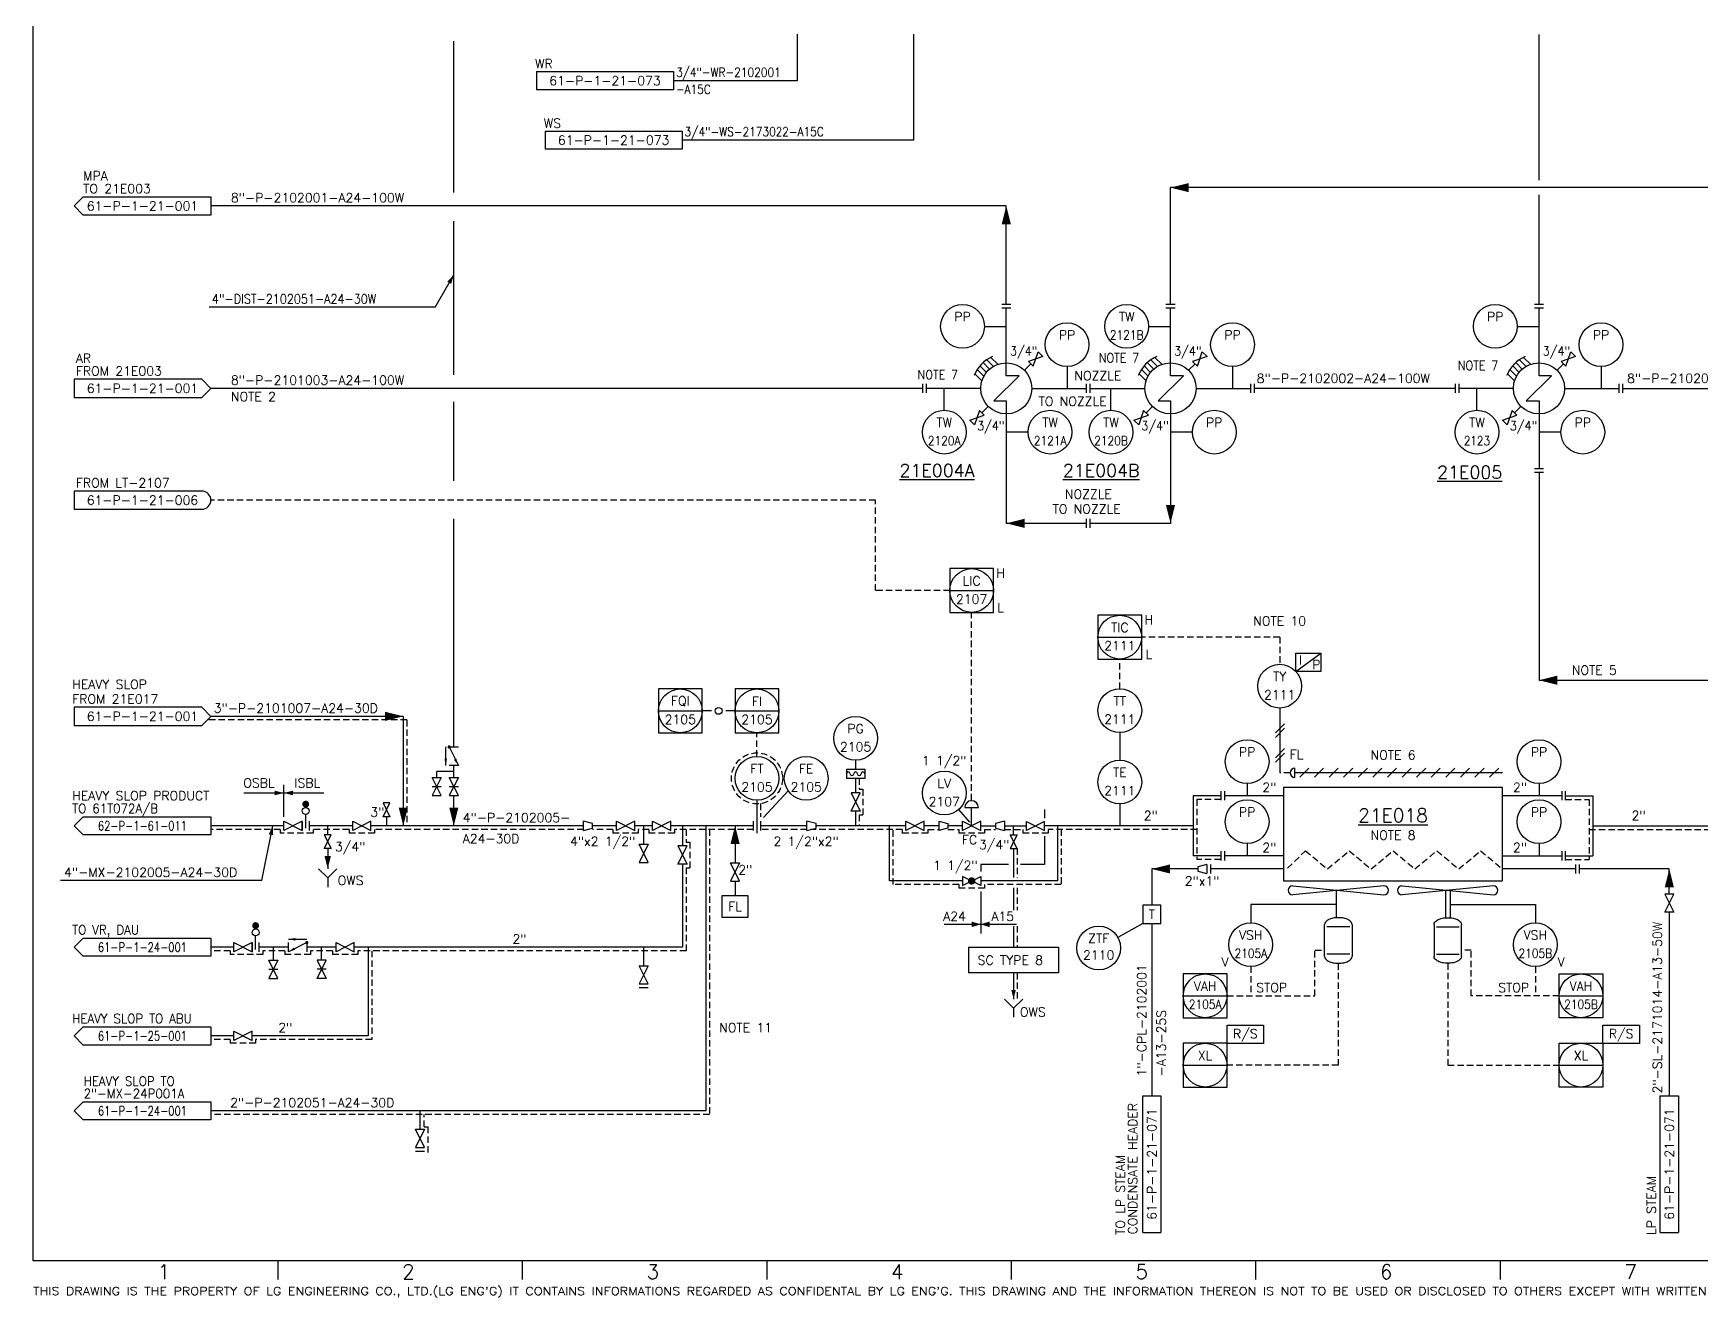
# Model space of a CAD drawing. Header units: millimetres. Extents: x 970 to 1780, y -2028 to -1450.
# Drawn here: x 969.8 to 1426.8, y -2027.8 to -1681.2 of the extents above; entities that cross this region are included whole.
import ezdxf
from ezdxf.enums import TextEntityAlignment as Align

# ---------------------------------------------------------------- set-up
doc = ezdxf.new("R2010")
doc.units = ezdxf.units.MM
doc.header["$LTSCALE"] = 7
doc.linetypes.add('HIDDEN', pattern=[0.375, 0.25, -0.125])
for name, color, linetype in [('2', 2, 'Continuous'), ('3', 3, 'Continuous'), ('DIM', 7, 'Continuous'), ('DWGLMT', 6, 'Continuous'), ('FTGS', 7, 'Continuous'), ('INST', 4, 'Continuous'), ('SPEC', 1, 'Continuous'), ('SYM', 7, 'Continuous'), ('TEXT', 7, 'Continuous')]:
    doc.layers.add(name, color=color, linetype=linetype)
doc.styles.add('ROMANS', font='romans')
doc.styles.add('S3', font='SIMPLEX')
doc.styles.add('SIMPLEX', font='SIMPLEX.shx', dxfattribs={"width": 0.9})
doc.styles.get("Standard").update_dxf_attribs({"font": 'simplex.shx'})

# ---------------------------------------------------------------- blocks, each defined once
blk = doc.blocks.new('W1')
at = {"layer": '2'}
blk.add_lwpolyline([(0, 0, 0, 2.5, 0), (5, 0, 2.5, 2.5, 0)], format="xyseb", dxfattribs=at)
blk = doc.blocks.new('LV28')
blk.add_line((0.625, 5), (4.375, 5))
blk.add_arc((2.5, 5), 1.875, 0, 180)
at = {"layer": 'SYM'}
for p, q in [((2.5, 0), (2.5, 5)), ((0, 1.25), (5, -1.25)), ((5, 1.25), (0, -1.25)), ((0, -1.25), (0, 1.25)), ((5, -1.25), (5, 1.25))]:
    blk.add_line(p, q, dxfattribs=at)
blk = doc.blocks.new('UV00')
for p, q in [((0, -0.05), (0, 0.05)), ((0, 0.05), (0.2, -0.05)), ((0.2, 0.05), (0, -0.05)), ((0.2, -0.05), (0.2, 0.05))]:
    blk.add_line(p, q)
blk = doc.blocks.new('UV03')
at = {"color": 4}
for p, q in [((0, -0.05), (0.2, 0.05)), ((0.2, -0.05), (0, 0.05)), ((0, 0.05), (0, -0.05)), ((0.2, 0.05), (0.2, -0.05))]:
    blk.add_line(p, q, dxfattribs=at)
at = {"color": 4, "const_width": 0.04}
blk.add_lwpolyline([(0.1, -0.02, 1), (0.1, 0.02, 1)], format="xyb", close=True, dxfattribs=at)
blk = doc.blocks.new('UM00')
for p, q in [((0.1, 0.025), (0, 0.05)), ((0, -0.05), (0, 0.05)), ((0.1, -0.025), (0.1, 0.025)), ((0, -0.05), (0.1, -0.025))]:
    blk.add_line(p, q)
blk = doc.blocks.new('DDOT')
blk.add_circle((0, 0), 0.0375)
blk = doc.blocks.new('LB8')
for p, q in [((0, 1.25), (0, -1.25)), ((1, 1.25), (1, -1.25))]:
    blk.add_line(p, q)
blk = doc.blocks.new('RB17')
for p, q in [((-0.1, 0), (0, -0.1)), ((0, -0.1), (0.1, 0)), ((0, -0.1), (0, -0.2))]:
    blk.add_line(p, q)
blk = doc.blocks.new('LB5')
for p, q in [((0, 1.25), (0, -1.25)), ((1, -0.625), (1, 3.125)), ((2, -1.25), (2, 1.25))]:
    blk.add_line(p, q)
at = {"const_width": 0.9375}
blk.add_lwpolyline([(0.53125, 5.9375, 1), (1.46875, 5.9375, 1)], format="xyb", close=True, dxfattribs=at)
blk.add_circle((1, 4.0625), 0.9375)
blk = doc.blocks.new('LV1')
for p, q in [((5, 1.25), (0, -1.25)), ((0, 1.25), (5, -1.25)), ((0, -1.25), (0, 1.25)), ((5, -1.25), (5, 1.25))]:
    blk.add_line(p, q)
blk = doc.blocks.new('LB1')
for p, q in [((0, -1.25), (0, 1.25)), ((2.5, 0.625), (0, 1.25)), ((2.5, -0.625), (2.5, 0.625)), ((0, -1.25), (2.5, -0.625))]:
    blk.add_line(p, q)
blk = doc.blocks.new('RB14')
at = {"layer": 'INST'}
for p, q in [((-0.047, -0.02), (0.053, 0.08)), ((-0.047, -0.069), (0.053, 0.031))]:
    blk.add_line(p, q, dxfattribs=at)
blk = doc.blocks.new('RB9')
at = {"layer": 'SYM'}
blk.add_line((0, 0.05), (0, -0.05), dxfattribs=at)
blk.add_arc((0, 0), 0.05, 270, 90, dxfattribs=at)
blk = doc.blocks.new('LC17')
at = {"layer": 'FTGS'}
for p, q in [((-2.5, 2.5), (2.5, 2.5)), ((-2.5, 2.5), (-2.5, 0)), ((2.5, 0), (-2.5, 0)), ((2.5, 2.5), (2.5, 0))]:
    blk.add_line(p, q, dxfattribs=at)
at = {"layer": 'FTGS', "linetype": 'Continuous'}
for centre, start, end in [((-2, 1.25), 0, 180), ((-1, 1.25), 180, 0), ((0, 1.25), 0, 180), ((1, 1.25), 180, 0), ((2, 1.25), 0, 180)]:
    blk.add_arc(centre, 0.5, start, end, dxfattribs=at)

msp = doc.modelspace()

# ---------------------------------------------------------------- linework, layer by layer
at = {"color": 6}
for p, q in [((969.82, -2017.66), (969.82, -1459.66)), ((1774.82, -2017.66), (969.82, -2017.66))]:
    msp.add_line(p, q, dxfattribs=at)
for p, q in [((1179.16, -1681.4), (1179.16, -1694.2)), ((1211.08, -1681.4), (1211.08, -1710.49)), ((1085.05, -1724.81), (1085.05, -1683.34)), ((1107.75, -1691.7), (1145.25, -1691.7)), ((1107.75, -1691.7), (1107.75, -1696.7)), ((1145.25, -1691.7), (1145.25, -1696.7)), ((1179.16, -1694.2), (1145.25, -1694.2)), ((1145.25, -1696.7), (1107.75, -1696.7)), ((1110.11, -1707.99), (1147.61, -1707.99)), ((1110.11, -1707.99), (1110.11, -1712.99)), ((1147.61, -1707.99), (1147.61, -1712.99)), ((1147.61, -1712.99), (1110.11, -1712.99)), ((1211.08, -1710.49), (1147.61, -1710.49)), ((980.98, -1728.53), (983.48, -1726.03)), ((983.48, -1726.03), (1018.48, -1726.03)), ((1018.48, -1726.03), (1018.48, -1731.03)), ((983.48, -1731.03), (980.98, -1728.53)), ((1018.48, -1731.03), (983.48, -1731.03)), ((1085.05, -1774.78), (1085.05, -1732.69)), ((1079.94, -1756.26), (1085.05, -1747.43)), ((1079.94, -1756.26), (1018.03, -1756.26)), ((1236.48, -1771.53), (1236.48, -1756.53)), ((1281.48, -1771.53), (1281.48, -1756.53)), ((1382.48, -1771.53), (1382.48, -1756.53)), ((1243.2, -1771.82), (1241.43, -1773.58)), ((1288.2, -1771.82), (1286.43, -1773.58)), ((1389.2, -1771.82), (1387.43, -1773.58)), ((1015.98, -1776.03), (980.98, -1776.03)), ((980.98, -1776.03), (980.98, -1781.03)), ((1018.48, -1778.53), (1015.98, -1776.03)), ((980.98, -1781.03), (1015.98, -1781.03)), ((1015.98, -1781.03), (1018.48, -1778.53)), ((1229.48, -1778.53), (1214.48, -1778.53)), ((1243.48, -1778.53), (1258.48, -1778.53)), ((1259.48, -1778.53), (1274.48, -1778.53)), ((1288.48, -1778.53), (1303.48, -1778.53)), ((1375.48, -1778.53), (1360.48, -1778.53)), ((1389.48, -1778.53), (1404.48, -1778.53)), ((1085.05, -1803.92), (1085.05, -1782.21)), ((1229.77, -1785.25), (1231.54, -1783.48)), ((1236.48, -1785.53), (1236.48, -1815.53)), ((1274.77, -1785.25), (1276.54, -1783.48)), ((1281.48, -1785.53), (1281.48, -1815.53)), ((1375.77, -1785.25), (1377.54, -1783.48)), ((1382.48, -1785.53), (1382.48, -1800.53)), ((1015.98, -1806.68), (980.98, -1806.68)), ((980.98, -1806.68), (980.98, -1811.68)), ((980.98, -1811.68), (1015.98, -1811.68)), ((1085.05, -1876.83), (1085.05, -1814.28)), ((1258.48, -1815.53), (1236.48, -1815.53)), ((1281.48, -1815.53), (1259.48, -1815.53)), ((1220.98, -1833.94), (1232.98, -1833.94)), ((1261.59, -1846.72), (1273.59, -1846.72)), ((1315.84, -1856.12), (1315.84, -1851.12)), ((1315.84, -1856.12), (1322.71, -1851.12)), ((1315.84, -1851.12), (1322.71, -1851.12)), ((1322.71, -1851.12), (1322.71, -1856.12)), ((1322.71, -1856.12), (1315.84, -1856.12)), ((1015.98, -1865.93), (980.98, -1865.93)), ((980.98, -1865.93), (980.98, -1870.93)), ((1018.48, -1868.43), (1015.98, -1865.93)), ((1015.98, -1870.93), (1018.48, -1868.43)), ((1071.21, -1868.43), (1018.48, -1868.43)), ((1071.21, -1868.43), (1071.21, -1898.43)), ((1141.14, -1866.93), (1153.14, -1866.93)), ((1155.64, -1866.93), (1153.14, -1866.93)), ((1162.14, -1866.93), (1159.64, -1866.93)), ((1162.14, -1866.93), (1174.14, -1866.93)), ((980.98, -1870.93), (1015.98, -1870.93)), ((1082.86, -1881.89), (1082.86, -1876.83)), ((1083.78, -1876.83), (1086.31, -1881.89)), ((1083.78, -1876.83), (1086.31, -1881.89)), ((1083.78, -1876.83), (1086.31, -1876.83)), ((1086.31, -1881.89), (1083.78, -1881.89)), ((1085.05, -1885.17), (1085.05, -1881.89)), ((1195.18, -1880.43), (1195.18, -1882.93)), ((1038.48, -1895.93), (1038.48, -1887.18)), ((1081.62, -1885.17), (1079.12, -1890.17)), ((1081.62, -1890.17), (1079.12, -1885.17)), ((1079.12, -1885.17), (1081.62, -1885.17)), ((1080.37, -1885.17), (1080.37, -1883.53)), ((1085.05, -1883.53), (1080.37, -1883.53)), ((1086.3, -1890.17), (1083.8, -1885.17)), ((1086.3, -1885.17), (1083.8, -1890.17)), ((1083.8, -1885.17), (1086.3, -1885.17)), ((1195.18, -1885.43), (1195.18, -1889.43)), ((1027.48, -1889.43), (1049.48, -1889.43)), ((1079.12, -1887.67), (1081.62, -1887.67)), ((1079.12, -1890.17), (1081.62, -1890.17)), ((1083.8, -1887.67), (1086.3, -1887.67)), ((1083.8, -1890.17), (1086.3, -1890.17)), ((1085.05, -1898.43), (1085.05, -1890.17)), ((1169.92, -1896.2), (1176.71, -1888.84)), ((1312.48, -1890.18), (1296.28, -1890.18)), ((1388.69, -1890.18), (1372.48, -1890.18)), ((980.98, -1898.43), (983.48, -1895.93)), ((983.48, -1895.93), (1018.48, -1895.93)), ((1018.48, -1895.93), (1018.48, -1900.93)), ((1065.68, -1892.18), (1067.55, -1895.93)), ((1067.55, -1892.18), (1065.68, -1892.18)), ((1065.68, -1895.93), (1067.55, -1892.18)), ((1067.55, -1895.93), (1065.68, -1895.93)), ((1066.62, -1895.93), (1066.62, -1898.43)), ((1195.18, -1894.43), (1195.18, -1898.43)), ((1226.48, -1897.43), (1223.44, -1893.95)), ((983.48, -1900.93), (980.98, -1898.43)), ((1018.48, -1900.93), (983.48, -1900.93)), ((1032.42, -1913.47), (1035.44, -1898.43)), ((1049.57, -1904.68), (1051.44, -1900.93)), ((1049.57, -1900.93), (1051.44, -1904.68)), ((1051.44, -1900.93), (1049.57, -1900.93)), ((1050.5, -1900.93), (1050.5, -1898.43)), ((1134.63, -1897.18), (1129.63, -1899.68)), ((1129.63, -1897.18), (1134.63, -1899.68)), ((1129.63, -1899.68), (1129.63, -1897.18)), ((1134.63, -1899.68), (1134.63, -1897.18)), ((1144.51, -1897.18), (1139.51, -1899.68)), ((1139.51, -1897.18), (1144.51, -1899.68)), ((1139.51, -1899.68), (1139.51, -1897.18)), ((1144.51, -1899.68), (1144.51, -1897.18)), ((1181.84, -1899.68), (1181.84, -1897.18)), ((1184.34, -1897.81), (1181.84, -1897.18)), ((1181.84, -1899.68), (1184.34, -1899.06)), ((1184.34, -1899.06), (1184.34, -1897.81)), ((1051.44, -1904.68), (1049.57, -1904.68)), ((1050.5, -1904.68), (1050.5, -1910.24)), ((1149, -1903.93), (1146.5, -1903.93)), ((1146.5, -1908.93), (1149, -1903.93)), ((1146.5, -1903.93), (1149, -1908.93)), ((1149, -1908.93), (1146.5, -1908.93)), ((1312.48, -1906.68), (1296.28, -1906.68)), ((1372.48, -1906.68), (1388.69, -1906.68)), ((1032.42, -1913.47), (977.27, -1913.47)), ((1418.19, -1917.14), (1418.19, -1910.27)), ((1416.94, -1922.14), (1419.44, -1917.14)), ((1416.94, -1917.14), (1419.44, -1922.14)), ((1419.44, -1917.14), (1416.94, -1917.14)), ((1278.86, -1920.2), (1273.86, -1920.2)), ((1273.86, -1920.2), (1273.86, -1925.2)), ((1278.86, -1925.2), (1278.86, -1920.2)), ((1303.48, -1920.03), (1303.48, -1925.03)), ((1326.86, -1920.03), (1303.48, -1920.03)), ((1358.11, -1920.03), (1381.48, -1920.03)), ((1381.48, -1920.03), (1381.48, -1925.03)), ((1419.44, -1922.14), (1416.94, -1922.14)), ((1418.19, -1922.14), (1418.19, -1972.41)), ((1273.86, -1925.2), (1267.06, -1929.05)), ((1273.86, -1925.2), (1278.86, -1925.2)), ((1276.36, -1925.2), (1276.36, -1972.41)), ((980.98, -1931.71), (983.48, -1929.21)), ((983.48, -1934.21), (980.98, -1931.71)), ((983.48, -1929.21), (1018.48, -1929.21)), ((1018.48, -1929.21), (1018.48, -1934.21)), ((1029.75, -1930.46), (1024.75, -1932.96)), ((1024.75, -1930.46), (1029.75, -1932.96)), ((1024.75, -1932.96), (1024.75, -1930.46)), ((1029.75, -1932.96), (1029.75, -1930.46)), ((1029.75, -1930.46), (1029.75, -1932.96)), ((1030.75, -1932.34), (1030.75, -1928.59)), ((1031.75, -1932.96), (1031.75, -1930.46)), ((1035.61, -1935.26), (1035.61, -1931.71)), ((1039.72, -1929.53), (1044.78, -1929.53)), ((1039.72, -1932.98), (1039.72, -1930.45)), ((1044.78, -1930.45), (1039.72, -1932.98)), ((1044.78, -1930.45), (1039.72, -1932.98)), ((1044.78, -1930.45), (1044.78, -1932.98)), ((1048.82, -1935.26), (1048.82, -1931.71)), ((1052.79, -1932.96), (1052.79, -1930.46)), ((1052.79, -1930.46), (1057.79, -1932.96)), ((1057.79, -1930.46), (1052.79, -1932.96)), ((1057.79, -1932.96), (1057.79, -1930.46)), ((1018.48, -1934.21), (983.48, -1934.21)), ((1036.86, -1940.26), (1034.36, -1935.26)), ((1036.86, -1935.26), (1034.36, -1940.26)), ((1034.36, -1935.26), (1036.86, -1935.26)), ((1047.57, -1940.26), (1050.07, -1935.26)), ((1047.57, -1935.26), (1050.07, -1940.26)), ((1050.07, -1935.26), (1047.57, -1935.26)), ((1138.32, -1936.78), (1135.82, -1941.78)), ((1138.32, -1941.78), (1135.82, -1936.78)), ((1135.82, -1936.78), (1138.32, -1936.78)), ((1034.36, -1937.76), (1036.86, -1937.76)), ((1034.36, -1940.26), (1036.86, -1940.26)), ((1050.07, -1937.76), (1047.57, -1937.76)), ((1050.07, -1940.26), (1047.57, -1940.26)), ((1135.82, -1941.78), (1138.32, -1941.78)), ((1135.82, -1942.78), (1138.32, -1942.78)), ((1235.98, -1945.92), (1238.48, -1948.42)), ((1238.48, -1948.42), (1240.98, -1945.92)), ((1284.98, -1945.03), (1296.98, -1945.03)), ((1387.98, -1945.03), (1399.98, -1945.03)), ((1238.48, -1948.42), (1238.48, -1950.92)), ((980.98, -1956.02), (983.48, -1953.52)), ((983.48, -1953.52), (1018.48, -1953.52)), ((1018.48, -1953.52), (1018.48, -1958.52)), ((1029.75, -1954.77), (1024.75, -1957.27)), ((1024.75, -1954.77), (1029.75, -1957.27)), ((1024.75, -1957.27), (1024.75, -1954.77)), ((1029.75, -1957.27), (1029.75, -1954.77)), ((1296.98, -1953.11), (1306.98, -1953.11)), ((1296.98, -1958.11), (1296.98, -1953.11)), ((1306.98, -1953.11), (1306.98, -1958.11)), ((1399.98, -1953.11), (1409.98, -1953.11)), ((1399.98, -1958.11), (1399.98, -1953.11)), ((1409.98, -1953.11), (1409.98, -1958.11)), ((983.48, -1958.52), (980.98, -1956.02)), ((1018.48, -1958.52), (983.48, -1958.52)), ((1306.98, -1958.11), (1296.98, -1958.11)), ((1409.98, -1958.11), (1399.98, -1958.11)), ((1284.98, -1964.03), (1296.98, -1964.03)), ((1387.98, -1964.03), (1399.98, -1964.03)), ((1273.86, -2009.91), (1273.86, -1972.41)), ((1273.86, -1972.41), (1278.86, -1972.41)), ((1278.86, -1972.41), (1278.86, -2009.91)), ((1415.69, -2009.91), (1415.69, -1972.41)), ((1415.69, -1972.41), (1420.69, -1972.41)), ((1420.69, -1972.41), (1420.69, -2009.91)), ((980.98, -1976.57), (983.48, -1974.07)), ((983.48, -1979.07), (980.98, -1976.57)), ((983.48, -1974.07), (1018.48, -1974.07)), ((1018.48, -1974.07), (1018.48, -1979.07)), ((1018.48, -1979.07), (983.48, -1979.07)), ((1077.02, -1981.63), (1074.52, -1986.63)), ((1077.02, -1986.63), (1074.52, -1981.63)), ((1074.52, -1981.63), (1077.02, -1981.63)), ((1074.52, -1986.63), (1077.02, -1986.63)), ((1074.52, -1987.63), (1077.02, -1987.63)), ((1273.86, -2009.91), (1278.86, -2009.91)), ((1415.69, -2009.91), (1420.69, -2009.91))]:
    msp.add_line(p, q)
at = {"extrusion": (0, 0, -1)}
for p, q in [((1230.48, -1761.53), (1236.48, -1761.53)), ((1275.48, -1761.53), (1281.48, -1761.53)), ((1376.48, -1761.53), (1382.48, -1761.53)), ((1253.13, -1772.53), (1253.13, -1778.53)), ((1298.48, -1772.53), (1298.48, -1778.53)), ((1399.48, -1772.53), (1399.48, -1778.53)), ((1219.48, -1784.53), (1219.48, -1778.53)), ((1265.17, -1784.53), (1265.17, -1778.53)), ((1365.48, -1784.53), (1365.48, -1778.53)), ((1242.48, -1790.53), (1236.48, -1790.53)), ((1287.48, -1790.53), (1281.48, -1790.53)), ((1388.48, -1790.53), (1382.48, -1790.53)), ((1267.59, -1872.86), (1267.59, -1880.43)), ((1302.48, -1886.83), (1302.48, -1890.18)), ((1382.48, -1886.83), (1382.48, -1890.18)), ((1168.14, -1891.43), (1168.14, -1900.43)), ((1267.59, -1892.43), (1267.59, -1898.43)), ((1137.07, -1898.43), (1137.07, -1903.5)), ((1162.15, -1898.43), (1162.15, -1908.57)), ((1167.14, -1897.18), (1167.14, -1899.68)), ((1169.14, -1897.18), (1169.14, -1899.68)), ((1239.42, -1904.68), (1237.55, -1900.93)), ((1239.42, -1900.93), (1237.55, -1904.68)), ((1237.55, -1900.93), (1239.42, -1900.93)), ((1238.48, -1900.93), (1238.48, -1898.43)), ((1237.55, -1904.68), (1239.42, -1904.68)), ((1302.48, -1903.32), (1302.48, -1906.68)), ((1382.48, -1903.32), (1382.48, -1906.68)), ((1137.07, -1931.71), (1137.07, -1936.78))]:
    msp.add_line(p, q, dxfattribs=at)
at = {"color": 0}
for p, q in [((1231.03, -1774.14), (1229.26, -1772.37)), ((1231.9, -1773.24), (1230.13, -1771.47)), ((1232.93, -1772.5), (1231.12, -1770.69)), ((1234.13, -1771.94), (1232.23, -1770.04)), ((1276.03, -1774.14), (1274.26, -1772.37)), ((1276.9, -1773.24), (1275.13, -1771.47)), ((1277.93, -1772.5), (1276.12, -1770.69)), ((1279.13, -1771.94), (1277.23, -1770.04)), ((1377.03, -1774.14), (1375.26, -1772.37)), ((1377.9, -1773.24), (1376.13, -1771.47)), ((1378.93, -1772.5), (1377.12, -1770.69)), ((1380.13, -1771.94), (1378.23, -1770.04)), ((1229.8, -1776.45), (1227.87, -1774.52)), ((1230.33, -1775.21), (1228.5, -1773.38)), ((1274.8, -1776.45), (1272.87, -1774.52)), ((1275.33, -1775.21), (1273.5, -1773.38)), ((1375.8, -1776.45), (1373.87, -1774.52)), ((1376.33, -1775.21), (1374.5, -1773.38))]:
    msp.add_line(p, q, dxfattribs=at)
at = {"linetype": 'HIDDEN'}
for p, q in [((1200.61, -1809.18), (1018.48, -1809.18)), ((1200.61, -1833.94), (1200.61, -1809.18)), ((1220.98, -1833.94), (1200.61, -1833.94)), ((1226.98, -1891.43), (1226.98, -1839.94)), ((1311.41, -1846.72), (1273.59, -1846.72)), ((1311.41, -1846.72), (1311.41, -1853.92)), ((1267.59, -1860.86), (1267.59, -1852.72)), ((1072.21, -1869.43), (1017.48, -1869.43)), ((1072.21, -1869.43), (1072.21, -1898.43)), ((1168.14, -1879.43), (1168.14, -1872.93)), ((1196.18, -1885.43), (1196.18, -1888.43)), ((1314.31, -1883.92), (1311.41, -1883.92)), ((1196.18, -1888.43), (1197.18, -1888.43)), ((1197.18, -1888.43), (1197.18, -1895.43)), ((1295.28, -1891.18), (1288.73, -1891.18)), ((1288.73, -1891.18), (1288.73, -1907.68)), ((1389.69, -1891.18), (1396.24, -1891.18)), ((1396.24, -1891.18), (1396.24, -1907.68)), ((1196.18, -1895.43), (1196.18, -1898.43)), ((1196.18, -1895.43), (1197.18, -1895.43)), ((1037.48, -1899.43), (1018.48, -1899.43)), ((1037.48, -1899.43), (1037.48, -1900.43)), ((1046.48, -1900.43), (1037.48, -1900.43)), ((1056.34, -1899.43), (1046.48, -1899.43)), ((1046.48, -1899.43), (1046.48, -1900.43)), ((1056.34, -1899.43), (1056.34, -1900.43)), ((1063.34, -1900.43), (1056.34, -1900.43)), ((1063.34, -1899.43), (1063.34, -1900.43)), ((1120.59, -1899.43), (1063.34, -1899.43)), ((1128.63, -1899.43), (1123.09, -1899.43)), ((1128.63, -1899.43), (1128.63, -1900.43)), ((1135.63, -1900.43), (1128.63, -1900.43)), ((1135.63, -1899.43), (1135.63, -1900.43)), ((1138.51, -1899.43), (1135.63, -1899.43)), ((1138.51, -1899.43), (1138.51, -1900.43)), ((1145.51, -1900.43), (1138.51, -1900.43)), ((1167.14, -1899.43), (1145.51, -1899.43)), ((1145.51, -1899.43), (1145.51, -1900.43)), ((1148.75, -1899.43), (1148.75, -1902.93)), ((1155.12, -1899.43), (1155.12, -1977.57)), ((1181.84, -1899.43), (1169.14, -1899.43)), ((1207.98, -1899.43), (1182.84, -1899.43)), ((1207.98, -1899.43), (1207.98, -1900.43)), ((1214.98, -1900.43), (1207.98, -1900.43)), ((1214.98, -1899.43), (1214.98, -1900.43)), ((1214.98, -1899.43), (1217.98, -1899.43)), ((1220.48, -1899.43), (1223.48, -1899.43)), ((1223.48, -1899.43), (1223.48, -1900.43)), ((1230.48, -1900.43), (1223.48, -1900.43)), ((1230.48, -1899.43), (1230.48, -1900.43)), ((1230.48, -1899.43), (1233.48, -1899.43)), ((1235.98, -1899.43), (1240.98, -1899.43)), ((1240.98, -1899.43), (1240.98, -1900.49)), ((1247.98, -1900.49), (1240.98, -1900.49)), ((1288.73, -1899.43), (1247.98, -1899.43)), ((1247.98, -1899.43), (1247.98, -1900.49)), ((1396.24, -1899.43), (1454.36, -1899.43)), ((1148.75, -1902.93), (1149.75, -1902.93)), ((1149.75, -1902.93), (1149.75, -1909.93)), ((1239.48, -1904.68), (1239.48, -1912.57)), ((1313.57, -1910.05), (1318.48, -1905.27)), ((1318.48, -1905.27), (1324.48, -1910.27)), ((1324.48, -1910.27), (1330.48, -1905.27)), ((1330.48, -1905.27), (1336.48, -1910.27)), ((1336.48, -1910.27), (1342.48, -1905.27)), ((1342.48, -1905.27), (1348.48, -1910.27)), ((1348.48, -1910.27), (1354.48, -1905.27)), ((1354.48, -1905.27), (1360.48, -1910.27)), ((1360.48, -1910.27), (1366.48, -1905.27)), ((1366.48, -1905.27), (1372.48, -1910.27)), ((1148.75, -1909.93), (1148.75, -1932.71)), ((1148.75, -1909.93), (1149.75, -1909.93)), ((1295.28, -1907.68), (1288.73, -1907.68)), ((1389.69, -1907.68), (1396.24, -1907.68)), ((1239.48, -1915.43), (1239.48, -1921.59)), ((1239.48, -1925.94), (1239.48, -1931.73)), ((1023.75, -1932.71), (1018.48, -1932.71)), ((1023.75, -1932.71), (1023.75, -1933.71)), ((1032.75, -1932.71), (1032.75, -1933.71)), ((1038.72, -1932.71), (1032.75, -1932.71)), ((1038.72, -1932.71), (1038.72, -1933.71)), ((1045.78, -1932.71), (1045.78, -1933.71)), ((1051.79, -1932.71), (1045.78, -1932.71)), ((1051.79, -1932.71), (1051.79, -1933.71)), ((1148.75, -1932.71), (1058.79, -1932.71)), ((1058.79, -1932.71), (1058.79, -1933.71)), ((1062.61, -1932.71), (1062.61, -1957.02)), ((1321.08, -1945.03), (1321.08, -1932.49)), ((1321.08, -1932.49), (1323.73, -1932.49)), ((1363.89, -1932.49), (1361.23, -1932.49)), ((1363.89, -1945.03), (1363.89, -1932.49)), ((1032.75, -1933.71), (1023.75, -1933.71)), ((1045.78, -1933.71), (1038.72, -1933.71)), ((1058.79, -1933.71), (1051.79, -1933.71)), ((1303.48, -1937.03), (1303.48, -1944.99)), ((1327.48, -1936.12), (1327.48, -1964.03)), ((1357.48, -1936.12), (1357.48, -1964.03)), ((1381.48, -1937.03), (1381.48, -1944.99)), ((1239.48, -1938.77), (1239.48, -1945.89)), ((1296.98, -1945.03), (1321.08, -1945.03)), ((1387.98, -1945.03), (1363.89, -1945.03)), ((1023.75, -1957.02), (1018.48, -1957.02)), ((1023.75, -1957.02), (1023.75, -1958.02)), ((1030.75, -1958.02), (1023.75, -1958.02)), ((1062.61, -1957.02), (1030.75, -1957.02)), ((1030.75, -1957.02), (1030.75, -1958.02)), ((1327.48, -1964.03), (1296.98, -1964.03)), ((1357.48, -1964.03), (1387.98, -1964.03)), ((1155.12, -1977.57), (1018.48, -1977.57)), ((1076.93, -1980.96), (1076.93, -1977.57)), ((1076.93, -1980.96), (1077.93, -1980.96)), ((1077.93, -1980.96), (1077.93, -1987.96))]:
    msp.add_line(p, q, dxfattribs=at)
at = {"linetype": 'Continuous'}
msp.add_line((1311.41, -1866.16), (1311.41, -1883.92), dxfattribs=at)
at = {"linetype": 'HIDDEN', "extrusion": (0, 0, -1)}
msp.add_line((1169.14, -1892.36), (1169.14, -1895.93), dxfattribs=at)
at = {"color": 7}
for p, q in [((1246.98, -1893.95), (1246.98, -1896.36)), ((1246.98, -1901.24), (1246.98, -1909.04)), ((1229.48, -1909.04), (1229.48, -1910.96)), ((1237.12, -1909.04), (1229.48, -1909.04)), ((1246.98, -1909.04), (1240.37, -1909.04)), ((1276.36, -1910.27), (1276.36, -1920.2)), ((1158.65, -1923.57), (1158.65, -1917.57)), ((1158.65, -1917.57), (1165.65, -1917.57)), ((1165.65, -1917.57), (1165.65, -1923.57)), ((1229.48, -1916.47), (1229.48, -1927.99)), ((1165.65, -1923.57), (1158.65, -1923.57))]:
    msp.add_line(p, q, dxfattribs=at)
at = {"color": 7, "linetype": 'HIDDEN'}
for p, q in [((1205.48, -1914.55), (1205.48, -1899.43)), ((1251.48, -1899.43), (1251.48, -1914.55)), ((1223.48, -1914.55), (1205.48, -1914.55)), ((1223.48, -1914.55), (1223.48, -1915.55)), ((1251.48, -1914.55), (1230.48, -1914.55)), ((1230.48, -1914.55), (1230.48, -1915.55)), ((1230.48, -1915.55), (1223.48, -1915.55))]:
    msp.add_line(p, q, dxfattribs=at)
at = {"color": 7, "extrusion": (0, 0, -1)}
msp.add_line((1162.15, -1913.57), (1162.15, -1917.57), dxfattribs=at)
for points in [[(1220.98, -1827.94), (1220.98, -1839.94), (1232.98, -1839.94), (1232.98, -1827.94)], [(1261.59, -1840.72), (1261.59, -1852.72), (1273.59, -1852.72), (1273.59, -1840.72)], [(1141.14, -1860.93), (1141.14, -1872.93), (1153.14, -1872.93), (1153.14, -1860.93)], [(1162.14, -1860.93), (1162.14, -1872.93), (1174.14, -1872.93), (1174.14, -1860.93)], [(1296.98, -1939.03), (1284.98, -1939.03), (1284.98, -1951.03), (1296.98, -1951.03)], [(1387.98, -1939.03), (1399.98, -1939.03), (1399.98, -1951.03), (1387.98, -1951.03)], [(1296.98, -1958.03), (1284.98, -1958.03), (1284.98, -1970.03), (1296.98, -1970.03)], [(1387.98, -1958.03), (1399.98, -1958.03), (1399.98, -1970.03), (1387.98, -1970.03)]]:
    msp.add_lwpolyline(points, close=True)
for points, const_width in [([(1083.78, -1876.6, -1), (1083.78, -1877.06, -1)], 0.43), ([(1030.28, -1925.78, 1), (1031.22, -1925.78, 1)], 0.938), ([(1045.01, -1930.45, -1), (1044.56, -1930.45, -1)], 0.43)]:
    msp.add_lwpolyline(points, format="xyb", close=True, dxfattribs=dict(const_width=const_width))
for centre, radius in [((1224.48, -1761.53), 6), ((1269.48, -1761.53), 6), ((1370.48, -1761.53), 6), ((1253.13, -1766.53), 6), ((1298.48, -1766.53), 6), ((1399.48, -1766.53), 6), ((1219.48, -1790.53), 6), ((1248.48, -1790.53), 6), ((1265.17, -1790.53), 6), ((1293.48, -1790.53), 6), ((1365.48, -1790.53), 6), ((1394.48, -1790.53), 6), ((1226.98, -1833.94), 6), ((1267.59, -1846.72), 6), ((1311.41, -1860.16), 6), ((1147.14, -1866.93), 6), ((1168.14, -1866.93), 6), ((1267.59, -1866.86), 6), ((1195.18, -1874.43), 6), ((1302.48, -1880.83), 6), ((1382.48, -1880.83), 6), ((1168.14, -1885.43), 6), ((1181.64, -1885.43), 6), ((1267.59, -1886.43), 6), ((1219.48, -1889.43), 6), ((1302.48, -1897.32), 6), ((1382.48, -1897.32), 6), ((1030.75, -1927.65), 0.937), ((1261.8, -1931.94), 6), ((1303.48, -1931.03), 6), ((1381.48, -1931.03), 6), ((1290.98, -1945.03), 6), ((1393.98, -1945.03), 6), ((1290.98, -1964.03), 6), ((1393.98, -1964.03), 6)]:
    msp.add_circle(centre, radius)
at = {"linetype": 'HIDDEN'}
msp.add_circle((1168.14, -1885.43), 7, dxfattribs=at)
for centre, radius, start, end in [((1236.48, -1778.53), 9.5, 113.4055, 158.2736), ((1281.48, -1778.53), 9.5, 113.4055, 158.2736), ((1382.48, -1778.53), 9.5, 113.4055, 158.2736), ((1015.98, -1809.18), 2.5, 270, 90)]:
    msp.add_arc(centre, radius, start, end)
for points in [[(1082.49, -1879.99), (1082.86, -1881.89), (1083.21, -1879.99)], [(1085.12, -1880.37), (1086.31, -1881.89), (1085.76, -1880.04)], [(1041.62, -1929.18), (1039.72, -1929.53), (1041.62, -1929.9)], [(1041.24, -1931.79), (1039.72, -1932.98), (1041.58, -1932.43)]]:
    msp.add_solid(points)
at = {"layer": '2'}
for p, q in [((1236.48, -1775.13), (1236.48, -1771.53)), ((1281.48, -1775.13), (1281.48, -1771.53)), ((1382.48, -1775.11), (1382.48, -1771.53)), ((1240, -1775.13), (1233.08, -1781.95)), ((1285, -1775.13), (1278.08, -1781.95)), ((1378.97, -1781.93), (1385.89, -1775.11)), ((1236.48, -1781.95), (1236.48, -1785.53)), ((1281.48, -1781.95), (1281.48, -1785.53)), ((1382.48, -1781.93), (1382.48, -1785.53)), ((1312.48, -1887.92), (1312.48, -1913.53)), ((1372.48, -1887.92), (1312.48, -1887.92)), ((1372.48, -1913.53), (1372.48, -1887.92)), ((1312.48, -1913.53), (1372.48, -1913.53)), ((1339.98, -1914.87), (1314.98, -1917.37)), ((1314.98, -1914.87), (1339.98, -1917.37)), ((1326.86, -1916.12), (1326.86, -1923.62)), ((1344.98, -1914.87), (1369.98, -1917.37)), ((1369.98, -1914.87), (1344.98, -1917.37)), ((1356.86, -1916.12), (1356.86, -1923.62)), ((1358.11, -1916.12), (1358.11, -1923.62)), ((1323.73, -1934.24), (1323.73, -1925.49)), ((1330.61, -1926.12), (1324.36, -1926.12)), ((1331.23, -1925.49), (1331.23, -1934.24)), ((1353.73, -1925.49), (1353.73, -1934.24)), ((1354.36, -1926.12), (1360.61, -1926.12)), ((1361.23, -1934.24), (1361.23, -1925.49)), ((1330.61, -1933.62), (1324.36, -1933.62)), ((1354.36, -1933.62), (1360.61, -1933.62))]:
    msp.add_line(p, q, dxfattribs=at)
at = {"layer": '2', "linetype": 'Continuous'}
for p, q in [((1240, -1775.13), (1236.48, -1775.13)), ((1285, -1775.13), (1281.48, -1775.13)), ((1385.89, -1775.11), (1382.48, -1775.11)), ((1233.08, -1781.95), (1236.48, -1781.95)), ((1278.08, -1781.95), (1281.48, -1781.95)), ((1378.97, -1781.93), (1382.48, -1781.93))]:
    msp.add_line(p, q, dxfattribs=at)
at = {"layer": '2', "color": 7}
msp.add_line((1372.46, -1883.92), (1315.56, -1883.92), dxfattribs=at)
at = {"layer": '2'}
for points in [[(1331.23, -1925.49, 0.174705), (1331.01, -1924.85, 0.104203), (1330.14, -1924.16, 0.064948), (1329, -1923.77, 0.051099), (1327.48, -1923.62, 0.051099), (1325.97, -1923.77, 0.064948), (1324.83, -1924.16, 0.104203), (1323.96, -1924.85, 0.174705), (1323.73, -1925.49, 0.174705)], [(1353.73, -1925.49, -0.174705), (1353.96, -1924.85, -0.104203), (1354.83, -1924.16, -0.064948), (1355.97, -1923.77, -0.051099), (1357.48, -1923.62, -0.051099), (1359, -1923.77, -0.064948), (1360.14, -1924.16, -0.104203), (1361.01, -1924.85, -0.174705), (1361.23, -1925.49, -0.174705)], [(1323.73, -1934.24, 0.174705), (1323.96, -1934.88, 0.104203), (1324.83, -1935.57, 0.064948), (1325.97, -1935.96, 0.051099), (1327.48, -1936.12, 0.051099), (1329, -1935.96, 0.064948), (1330.14, -1935.57, 0.104203), (1331.01, -1934.88, 0.174705), (1331.23, -1934.24, 0.174705)], [(1361.23, -1934.24, -0.174705), (1361.01, -1934.88, -0.104203), (1360.14, -1935.57, -0.064948), (1359, -1935.96, -0.051099), (1357.48, -1936.12, -0.051099), (1355.97, -1935.96, -0.064948), (1354.83, -1935.57, -0.104203), (1353.96, -1934.88, -0.174705), (1353.73, -1934.24, -0.174705)]]:
    msp.add_lwpolyline(points, format="xyb", dxfattribs=at)
msp.add_lwpolyline([(1226.18, -1931.73), (1250.79, -1931.73), (1250.79, -1938.77), (1226.18, -1938.77)], close=True, dxfattribs=at)
for centre in [(1236.48, -1778.53), (1281.48, -1778.53), (1382.48, -1778.53)]:
    msp.add_circle(centre, 7, dxfattribs=at)
for centre, start, end in [((1314.98, -1916.12), 90, 270), ((1339.98, -1916.12), 270, 90), ((1344.98, -1916.12), 90, 270), ((1369.98, -1916.12), 270, 90), ((1369.98, -1916.12), 270, 90)]:
    msp.add_arc(centre, 1.25, start, end, dxfattribs=at)
at = {"layer": '3'}
for p, q in [((1382.48, -1721.5), (1382.48, -1681.53)), ((1281.48, -1755.53), (1281.48, -1723.5)), ((1613.76, -1723.5), (1281.48, -1723.5)), ((1382.48, -1755.53), (1382.48, -1725.5)), ((1236.48, -1728.53), (1018.48, -1728.53)), ((1236.48, -1755.53), (1236.48, -1728.53)), ((1213.48, -1778.53), (1018.48, -1778.53)), ((1359.48, -1778.53), (1304.48, -1778.53)), ((1405.48, -1778.53), (1460.48, -1778.53)), ((1382.48, -1801.53), (1382.48, -1858.53)), ((1382.48, -1858.53), (1493.48, -1858.53)), ((1295.28, -1890.18), (1287.73, -1890.18)), ((1287.73, -1890.18), (1287.73, -1906.68)), ((1389.69, -1890.18), (1397.24, -1890.18)), ((1397.24, -1890.18), (1397.24, -1906.68)), ((1038.48, -1898.43), (1018.48, -1898.43)), ((1057.34, -1898.43), (1045.48, -1898.43)), ((1057.34, -1898.43), (1045.48, -1898.43)), ((1120.59, -1898.43), (1062.34, -1898.43)), ((1129.63, -1898.43), (1123.09, -1898.43)), ((1139.51, -1898.43), (1134.63, -1898.43)), ((1167.14, -1898.43), (1144.51, -1898.43)), ((1147.75, -1898.43), (1147.75, -1903.93)), ((1154.12, -1898.43), (1154.12, -1976.57)), ((1181.84, -1898.43), (1169.14, -1898.43)), ((1208.98, -1898.43), (1184.34, -1898.43)), ((1217.98, -1898.43), (1213.98, -1898.43)), ((1224.48, -1898.43), (1220.48, -1898.43)), ((1229.48, -1898.43), (1233.48, -1898.43)), ((1235.98, -1898.43), (1241.98, -1898.43)), ((1287.73, -1898.43), (1246.98, -1898.43)), ((1397.24, -1898.43), (1455.36, -1898.43)), ((1238.48, -1904.68), (1238.48, -1912.57)), ((1147.75, -1908.93), (1147.75, -1931.71)), ((1295.28, -1906.68), (1287.73, -1906.68)), ((1389.69, -1906.68), (1397.24, -1906.68)), ((1238.48, -1915.43), (1238.48, -1921.59)), ((1238.48, -1925.94), (1238.48, -1931.73)), ((1024.75, -1931.71), (1018.48, -1931.71)), ((1039.72, -1931.71), (1031.75, -1931.71)), ((1052.79, -1931.71), (1044.78, -1931.71)), ((1147.75, -1931.71), (1057.79, -1931.71)), ((1061.61, -1931.71), (1061.61, -1956.02)), ((1238.48, -1938.77), (1238.48, -1945.92)), ((1024.75, -1956.02), (1018.48, -1956.02)), ((1061.61, -1956.02), (1029.75, -1956.02)), ((1154.12, -1976.57), (1018.48, -1976.57))]:
    msp.add_line(p, q, dxfattribs=at)
at = {"layer": '3', "color": 7}
for p, q in [((1204.48, -1913.55), (1204.48, -1898.43)), ((1250.48, -1898.43), (1250.48, -1913.55)), ((1224.48, -1913.55), (1204.48, -1913.55)), ((1250.48, -1913.55), (1229.48, -1913.55)), ((1288.98, -1910.27), (1276.36, -1910.27)), ((1312.48, -1910.27), (1292.48, -1910.27)), ((1392.48, -1910.27), (1372.49, -1910.27)), ((1418.19, -1910.27), (1393.48, -1910.27))]:
    msp.add_line(p, q, dxfattribs=at)
at = {"layer": '3', "extrusion": (0, 0, -1)}
msp.add_line((1075.77, -1976.57), (1075.77, -1981.63), dxfattribs=at)
at = {"layer": 'DIM', "color": 7}
for p, q in [((1036.82, -2017.66), (1036.82, -2022.76)), ((1103.82, -2017.66), (1103.82, -2022.76)), ((1170.82, -2017.66), (1170.82, -2022.76)), ((1237.82, -2017.66), (1237.82, -2022.76)), ((1304.82, -2017.66), (1304.82, -2022.76)), ((1371.82, -2017.66), (1371.82, -2022.76))]:
    msp.add_line(p, q, dxfattribs=at)
at = {"layer": 'DWGLMT'}
msp.add_lwpolyline([(1080.09, -1752.16), (1080.09, -1752.16)], close=True, dxfattribs=at)
at = {"layer": 'INST'}
for p, q in [((1316.93, -1885.14), (1319.43, -1882.64)), ((1320.93, -1885.14), (1323.43, -1882.64)), ((1324.93, -1885.14), (1327.43, -1882.64)), ((1328.93, -1885.14), (1331.43, -1882.64)), ((1332.93, -1885.14), (1335.43, -1882.64)), ((1336.93, -1885.14), (1339.43, -1882.64)), ((1340.93, -1885.14), (1343.43, -1882.64)), ((1344.93, -1885.14), (1347.43, -1882.64)), ((1348.93, -1885.14), (1351.43, -1882.64)), ((1352.93, -1885.14), (1355.43, -1882.64)), ((1356.93, -1885.14), (1359.43, -1882.64)), ((1360.93, -1885.14), (1363.43, -1882.64)), ((1364.93, -1885.14), (1367.43, -1882.64)), ((1368.93, -1885.14), (1371.43, -1882.64))]:
    msp.add_line(p, q, dxfattribs=at)
at = {"layer": 'SPEC', "color": 7}
msp.add_line((1219.44, -1925.44), (1239.28, -1925.44), dxfattribs=at)
at = {"layer": 'SYM'}
for p, q in [((1246.52, -1769.83), (1242.54, -1771.15)), ((1242.54, -1771.15), (1243.87, -1772.48)), ((1243.87, -1772.48), (1245.19, -1768.5)), ((1245.19, -1768.5), (1246.52, -1769.83)), ((1291.52, -1769.83), (1287.54, -1771.15)), ((1287.54, -1771.15), (1288.87, -1772.48)), ((1288.87, -1772.48), (1290.19, -1768.5)), ((1290.19, -1768.5), (1291.52, -1769.83)), ((1392.52, -1769.83), (1388.54, -1771.15)), ((1388.54, -1771.15), (1389.87, -1772.48)), ((1389.87, -1772.48), (1391.19, -1768.5)), ((1391.19, -1768.5), (1392.52, -1769.83)), ((1226.45, -1787.24), (1230.43, -1785.91)), ((1229.1, -1784.59), (1227.78, -1788.56)), ((1230.43, -1785.91), (1229.1, -1784.59)), ((1271.45, -1787.24), (1275.43, -1785.91)), ((1274.1, -1784.59), (1272.78, -1788.56)), ((1275.43, -1785.91), (1274.1, -1784.59)), ((1372.45, -1787.24), (1376.43, -1785.91)), ((1375.1, -1784.59), (1373.78, -1788.56)), ((1376.43, -1785.91), (1375.1, -1784.59)), ((1227.78, -1788.56), (1226.45, -1787.24)), ((1272.78, -1788.56), (1271.45, -1787.24)), ((1373.78, -1788.56), (1372.45, -1787.24))]:
    msp.add_line(p, q, dxfattribs=at)
at = {"layer": 'TEXT', "color": 7}
for points in [[(1229.48, -1925.44), (1226.98, -1926.19), (1226.98, -1924.69)], [(1229.4, -1925.44), (1231.9, -1924.69), (1231.9, -1926.19)]]:
    msp.add_solid(points, dxfattribs=at)

# ---------------------------------------------------------------- block references
for name, p in [('W1', (1281.48, -1723.5)), ('W1', (1382.48, -1858.53)), ('LC17', (1195.18, -1885.43)), ('LB5', (1043.48, -1898.43)), ('LV28', (1224.48, -1898.43)), ('LB8', (1295.28, -1890.18)), ('LV1', (1038.48, -1898.43)), ('LV1', (1057.34, -1898.43)), ('LB1', (1120.59, -1898.43)), ('LB8', (1295.28, -1906.68)), ('W1', (1276.36, -1910.27)), ('LB8', (1291.48, -1910.27))]:
    msp.add_blockref(name, p)
for name, p, rotation in [('W1', (1236.48, -1728.53), 270), ('W1', (1281.48, -1815.53), 90), ('W1', (1071.21, -1868.43), 180), ('LV1', (1195.18, -1894.43), 90), ('W1', (1071.21, -1898.43), 90), ('W1', (1085.05, -1898.43), 90), ('W1', (1162.15, -1898.43), 270), ('W1', (1418.19, -1910.27), 270)]:
    msp.add_blockref(name, p, dxfattribs=dict(rotation=rotation))
for name, p, xscale, yscale, zscale, rotation in [('W1', (1085.05, -1747.43), 0.4999999999999609, 0.4999999999999609, 0.4999999999999609, 239.9524475987276), ('DDOT', (1157.64, -1866.93), 25, 25, 25, 180), ('RB9', (1315.56, -1883.92), 25, 25, 25, 180), ('W1', (1038.48, -1889.43), 0.5, 0.5, 0.5, 180), ('W1', (1035.44, -1898.43), 0.5000000000000152, 0.5000000000000152, 0.5000000000000152, 258.6399520231695), ('UM00', (1217.98, -1898.43), -25, 25, 25, 180), ('UM00', (1235.98, -1898.43), 25, 25, 25, 180), ('W1', (1050.5, -1910.24), 0.7000000000000455, 0.7000000000000455, 0.7000000000000455, 90), ('UM00', (1291.48, -1910.27), 25, 25, 25, 180), ('W1', (1238.48, -1945.92), 0.5, 0.5, 0.5, 90)]:
    msp.add_blockref(name, p, dxfattribs=dict(xscale=xscale, yscale=yscale, zscale=zscale, rotation=rotation))
at = {"xscale": -1}
for name, p, rotation in [('LB8', (1236.48, -1756.53), 270), ('LB8', (1281.48, -1756.53), 270), ('LB8', (1382.48, -1756.53), 270), ('LB8', (1258.48, -1778.53), 180), ('LB8', (1303.48, -1778.53), 180), ('LB8', (1404.48, -1778.53), 180), ('LB8', (1382.48, -1800.53), 90), ('LB8', (1258.48, -1815.53), 180), ('LV1', (1137.07, -1908.5), 270), ('LV1', (1162.15, -1913.57), 270)]:
    msp.add_blockref(name, p, dxfattribs=dict(at, rotation=rotation))
for p in [(1214.48, -1778.53), (1360.48, -1778.53), (1389.69, -1890.18), (1389.69, -1906.68), (1393.48, -1910.27)]:
    msp.add_blockref('LB8', p, dxfattribs=at)
for name, p, xscale, yscale, zscale in [('RB14', (1311.41, -1872.47), 25, 25, 25), ('RB14', (1311.41, -1879.26), 25, 25, 25), ('W1', (1038.48, -1889.43), 0.5, 0.5, 0.5), ('UV00', (1213.98, -1898.43), -25, 25, 25), ('UV00', (1246.98, -1898.49), -25, 25, 25), ('RB17', (1050.5, -1910.24), 25, 25, 25)]:
    msp.add_blockref(name, p, dxfattribs=dict(xscale=xscale, yscale=yscale, zscale=zscale))
at = {"color": 7, "xscale": -25, "yscale": 25, "zscale": 25}
msp.add_blockref('UV03', (1229.48, -1913.55), dxfattribs=at)
at = {"layer": '3'}
msp.add_blockref('W1', (1236.48, -1815.53), dxfattribs=at)

# ---------------------------------------------------------------- texts
for s, p in [('WR', (1107.37, -1690.8)), ('WS', (1109.73, -1707.09)), ('TO 21E003', (983.48, -1725.03)), ('MPA', (983.48, -1721.53)), ('8"-P-2102001-A24-100W', (1023.98, -1727.53)), ('AR', (981.48, -1771.53)), ('FROM 21E003', (981.48, -1775.03)), ('8"-P-2101003-A24-100W', (1023.98, -1777.53)), ('8"-P-2102002-A24-100W', (1305.11, -1777.03)), ('8"-P-2102003-A24-100W', (1406.61, -1777.03)), ('NOTE 2', (1023.98, -1782.03)), ('FROM LT-2107', (981.48, -1805.68)), ('NOTE 5', (1391.48, -1857.03)), ('HEAVY SLOP', (980.48, -1860.93)), ('FROM 21E017', (980.48, -1864.93)), ('3"-P-2101007-A24-30D', (1019.26, -1867.43)), ('OSBL', (1027.37, -1887.93)), ('ISBL', (1041.37, -1887.93)), ('HEAVY SLOP PRODUCT', (980.48, -1891.43)), ('3"', (1062.18, -1895.93)), ('4"-P-2102005-', (1087.51, -1897.43)), ('A24-30D', (1087.51, -1903.19)), ('3/4"', (1052.5, -1905.41)), ('4"x2 1/2"', (1116.91, -1903.93)), ('2 1/2"x2"', (1172.68, -1903.93)), ('FC', (1224.32, -1903.49)), ('4"-MX-2102005-A24-30D', (978.24, -1912.44)), ('A24', (1219.18, -1924.51)), ('A15', (1232.4, -1924.51)), ('2"', (1101.14, -1930.71)), ('V', (1295.48, -1937.03)), ('V', (1387.58, -1937.03)), ('2"', (1036.95, -1955.02)), ('NOTE 11', (1157.81, -1955.02)), ('2"-P-2102051-A24-30D', (1023.76, -1975.57))]:
    msp.add_text(s, height=2.5).set_placement(p)
for s, width, p in [('3/4"-WR-2102001', 0.85, (1145.96, -1693.13)), ('-A15C', 0.85, (1145.96, -1697.8)), ('3/4"-WS-2173022-A15C', 0.85, (1148.32, -1709.43)), ('4"-DIST-2102051-A24-30W', 0.9, (1018.76, -1755.25)), ('3/4"', 0.9, (1237.48, -1769.53)), ('3/4"', 0.9, (1282.48, -1769.53)), ('3/4"', 0.9, (1383.48, -1769.53)), ('NOTE 7', 0.9, (1261.8, -1771.4)), ('NOTE 7', 0.9, (1360.22, -1773.52)), ('NOTE 7', 0.9, (1212.16, -1776.04)), ('3/4"', 0.9, (1228.48, -1790.03)), ('3/4"', 0.9, (1273.48, -1790.03)), ('3/4"', 0.9, (1374.48, -1790.03)), ('TO 61T072A/B', 0.95, (980.48, -1894.93)), ('TO VR, DAU', 0.95, (980.48, -1928.21)), ('HEAVY SLOP TO ABU', 0.95, (980.48, -1952.52)), ('HEAVY SLOP TO ', 0.95, (983.63, -1969.69)), ('2"-MX-24P001A', 0.95, (983.63, -1973.07))]:
    msp.add_text(s, height=2.5, dxfattribs=dict(width=width)).set_placement(p)
for s, p in [('61-P-1-21-073', (1126.5, -1694.2)), ('61-P-1-21-073', (1128.86, -1710.49)), ('61-P-1-21-001', (999.73, -1728.53)), ('PP', (1224.48, -1758.89)), ('TW', (1269.48, -1758.89)), ('PP', (1370.48, -1758.89)), ('PP', (1253.13, -1763.89)), ('PP', (1298.48, -1763.89)), ('PP', (1399.48, -1763.89)), ('61-P-1-21-001', (999.73, -1778.53)), ('NOZZLE', (1261.58, -1775.03)), ('TO NOZZLE', (1254.64, -1782.08)), ('TW', (1219.48, -1787.89)), ('TW', (1248.48, -1787.89)), ('TW', (1265.17, -1787.89)), ('PP', (1293.48, -1787.89)), ('TW', (1365.48, -1787.89)), ('PP', (1394.48, -1787.89)), ('61-P-1-21-006', (999.73, -1809.18)), ('NOZZLE', (1258.98, -1807.53)), ('TO NOZZLE', (1258.48, -1811.58)), ('LIC', (1226.98, -1831.3)), ('H', (1234.94, -1829.18)), ('2107', (1226.98, -1836.3)), ('L', (1234.94, -1838.63)), ('H', (1275.55, -1841.96)), ('TIC', (1267.59, -1844.08)), ('2111', (1267.59, -1849.08)), ('L', (1275.55, -1851.42)), ('TY', (1311.41, -1857.52)), ('FQI', (1147.14, -1864.29)), ('FI', (1168.14, -1864.29)), ('TT', (1267.59, -1864.22)), ('2111', (1311.41, -1862.52)), ('61-P-1-21-001', (999.73, -1868.43)), ('2105', (1147.14, -1869.29)), ('2105', (1168.14, -1869.29)), ('2111', (1267.59, -1869.22)), ('PG', (1195.18, -1871.79)), ('2105', (1195.18, -1876.79)), ('PP', (1302.48, -1878.18)), ('PP', (1382.48, -1878.18)), ('FT', (1168.14, -1882.79)), ('FE', (1181.64, -1882.79)), ('1 1/2"', (1219.48, -1880.73)), ('TE', (1267.59, -1883.79)), ('2105', (1168.14, -1887.79)), ('2105', (1181.64, -1887.79)), ('LV', (1219.48, -1886.79)), ('2107', (1219.48, -1891.79)), ('2111', (1267.59, -1888.79)), ('PP', (1302.48, -1894.68)), ('PP', (1382.48, -1894.68)), ('2"', (1164.94, -1910.49)), ('1 1/2"', (1222.53, -1909.47)), ('ZTF', (1261.8, -1929.29)), ('VSH', (1303.48, -1928.39)), ('VSH', (1381.48, -1928.39)), ('2110', (1261.8, -1933.86)), ('VAH', (1290.98, -1942.39)), ('VAH', (1393.98, -1942.39)), ('R/S', (1301.98, -1955.61)), ('R/S', (1404.98, -1955.61)), ('XL', (1290.98, -1961.39)), ('XL', (1393.98, -1961.39))]:
    msp.add_text(s, height=2.5).set_placement(p, align=Align.MIDDLE)
for s, width, p in [('2121B', 0.85, (1269.48, -1763.89)), ('2120A', 0.85, (1219.48, -1792.89)), ('2121A', 0.85, (1248.48, -1792.89)), ('2120B', 0.85, (1265.17, -1792.89)), ('2123', 0.85, (1365.48, -1792.89)), ('62-P-1-61-011', 0.8, (999.73, -1898.43)), ('61-P-1-24-001', 0.8, (999.73, -1931.71)), ('2105A', 0.85, (1303.48, -1933.39)), ('2105B', 0.85, (1381.48, -1933.39)), ('2105A', 0.85, (1290.98, -1947.39)), ('2105B', 0.85, (1393.98, -1947.39)), ('61-P-1-25-001', 0.8, (999.73, -1956.02)), ('61-P-1-24-001', 0.8, (999.73, -1976.57))]:
    msp.add_text(s, height=2.5, dxfattribs=dict(width=width)).set_placement(p, align=Align.MIDDLE)
at = {"style": 'SIMPLEX'}
for s, p in [('NOTE 10', (1311.4, -1842.3)), ('FL', (1316.03, -1878.89)), ('NOTE 6', (1342.48, -1879.01)), ('NOTE 8', (1342.48, -1900.99))]:
    msp.add_text(s, height=2.5, dxfattribs=at).set_placement(p, align=Align.MIDDLE)
at = {"color": 7}
for s, p in [('2"', (1306.65, -1889.15)), ('2"', (1375.34, -1889.15)), ('2"', (1274.16, -1896.87)), ('2"', (1407.84, -1896.87)), ('3/4"', (1228.99, -1904.83)), ('2"', (1306.65, -1905.64)), ('2"', (1375.34, -1905.64)), ('2"x1"', (1285.39, -1914.8)), ('SC TYPE 8', (1228.63, -1936.52)), ('OWS', (1240.21, -1950.72))]:
    msp.add_text(s, height=2.5, dxfattribs=at).set_placement(p)
at = {"style": 'ROMANS'}
msp.add_text('OWS', height=2.5, dxfattribs=at).set_placement((1053.24, -1914.66))
at = {"color": 7}
msp.add_text('FL', height=2.5, dxfattribs=at).set_placement((1162.15, -1920.57), align=Align.MIDDLE)
for s, p in [('2"-SL-2171014-A13-50W', (1416.16, -1971.8)), ('1"-CPL-2102001', (1274.81, -1967.13)), ('-A13-25S', (1280.19, -1967.13)), ('CONDENSATE HEADER', (1272.36, -2010.43)), ('TO LP STEAM', (1268.97, -2010.59)), ('LP STEAM', (1414.51, -2010.59))]:
    msp.add_text(s, height=2.5, rotation=90).set_placement(p)
at = {"linetype": 'HIDDEN'}
for p in [(1304.98, -1944.03), (1371.29, -1944.03)]:
    msp.add_text('STOP', height=2.5, dxfattribs=at).set_placement(p)
for p in [(1276.36, -1991.16), (1418.19, -1991.16)]:
    msp.add_text('61-P-1-21-071', height=2.5, rotation=90).set_placement(p, align=Align.MIDDLE)
at = {"style": 'ROMANS', "width": 1.023447}
msp.add_text("THIS DRAWING IS THE PROPERTY OF LG ENGINEERING CO., LTD.(LG ENG'G) IT CONTAINS INFORMATIONS REGARDED AS CONFIDENTAL BY LG ENG'G. THIS DRAWING AND THE INFORMATION THEREON IS NOT TO BE USED OR DISCLOSED TO OTHERS EXCEPT WITH WRITTEN LG ENG'G AUTHORIZTION. ", height=2.16, dxfattribs=at).set_placement((969.74, -2027.05), (1474.82, -2027.05), align=Align.FIT)
at = {"color": 7}
msp.add_attdef('T', text='', height=2.5, dxfattribs=at).set_placement((1276.36, -1922.7), align=Align.MIDDLE_CENTER)
at = {"layer": '2'}
for s, p in [('%%U21E004A', (1217.48, -1801.03)), ('%%U21E004B', (1262.48, -1801.03)), ('%%U21E005', (1363.48, -1801.53))]:
    msp.add_text(s, height=3.5, dxfattribs=at).set_placement(p, align=Align.MIDDLE)
at = {"layer": '2', "style": 'SIMPLEX'}
msp.add_text('%%U21E018', height=3.75, dxfattribs=at).set_placement((1342.48, -1895.54), align=Align.MIDDLE)
at = {"layer": 'DIM', "color": 2, "style": 'S3'}
for s, p in [('1', (1005.61, -2020.66)), ('2', (1072.61, -2020.66)), ('3', (1139.61, -2020.66)), ('4', (1206.61, -2020.66)), ('5', (1273.61, -2020.66)), ('6', (1340.61, -2020.66)), ('7', (1407.61, -2020.66))]:
    msp.add_text(s, height=4, dxfattribs=at).set_placement(p, align=Align.MIDDLE)
at = {"layer": 'TEXT'}
for s, p in [('I', (1317.09, -1852.99)), ('P', (1321.46, -1854.24))]:
    msp.add_text(s, height=2.5, dxfattribs=at).set_placement(p, align=Align.MIDDLE)

doc.saveas('drawing.dxf')
